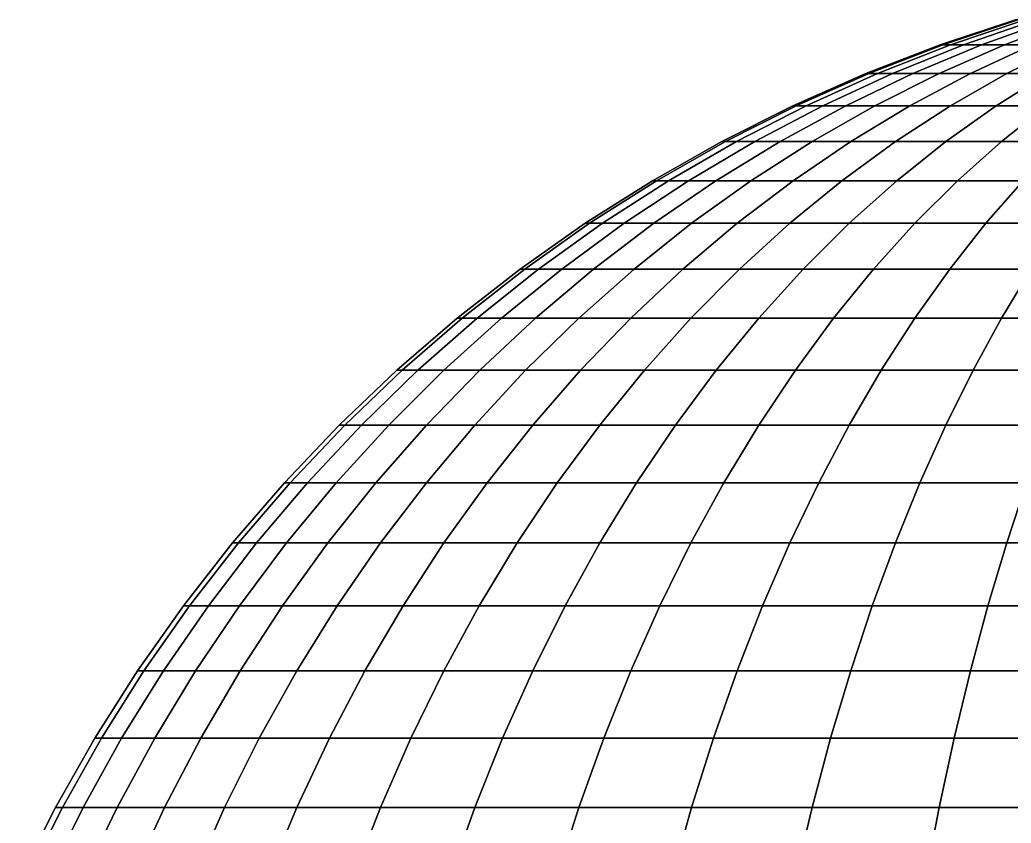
# Model space of a CAD drawing. Extents: x -610 to 610, y -610 to 610.
# Drawn here: x -551.1 to -178.6, y 281.4 to 583.4 of the extents above; entities that cross this region are included whole.
import ezdxf

# ---------------------------------------------------------------- set-up
doc = ezdxf.new("R2010")
doc.units = 0

msp = doc.modelspace()

# ---------------------------------------------------------------- linework, layer by layer
for points in [[(-205.368057, 573.965271), (-176.957535, 583.35083), (-176.105438, 583.35083, -17.344872), (-204.37915, 573.965271, -20.129589)], [(-204.37915, 573.965271, 20.129589), (-176.105438, 583.35083, 17.344872), (-176.957535, 583.35083), (-205.368057, 573.965271)], [(-204.37915, 573.965271, -20.129589), (-176.105438, 583.35083, -17.344872), (-173.557358, 583.35083, -34.522705), (-201.421967, 573.965271, -40.065319)], [(-201.421967, 573.965271, 40.065319), (-173.557358, 583.35083, 34.522705), (-176.105438, 583.35083, 17.344872), (-204.37915, 573.965271, 20.129589)], [(-201.421967, 573.965271, -40.065319), (-173.557358, 583.35083, -34.522705), (-169.337814, 583.35083, -51.368061), (-196.524979, 573.965271, -59.615196)], [(-196.524979, 573.965271, 59.615196), (-169.337814, 583.35083, 51.368061), (-173.557358, 583.35083, 34.522705), (-201.421967, 573.965271, 40.065319)], [(-196.524979, 573.965271, -59.615196), (-169.337814, 583.35083, -51.368061), (-163.487442, 583.35083, -67.718719), (-189.735352, 573.965271, -78.59095)], [(-189.735352, 573.965271, 78.59095), (-163.487442, 583.35083, 67.718719), (-169.337814, 583.35083, 51.368061), (-196.524979, 573.965271, 59.615196)], [(-189.735352, 573.965271, -78.59095), (-163.487442, 583.35083, -67.718719), (-156.062622, 583.35083, -83.417213), (-181.118454, 573.965271, -96.809837)], [(-181.118454, 573.965271, 96.809837), (-156.062622, 583.35083, 83.417213), (-163.487442, 583.35083, 67.718719), (-189.735352, 573.965271, 78.59095)], [(-181.118454, 573.965271, -96.809837), (-156.062622, 583.35083, -83.417213), (-147.134811, 583.35083, -98.31234), (-170.757294, 573.965271, -114.096382)], [(-170.757294, 573.965271, 114.096382), (-147.134811, 583.35083, 98.31234), (-156.062622, 583.35083, 83.417213), (-181.118454, 573.965271, 96.809837)], [(-233.283813, 563.19696), (-205.368057, 573.965271), (-204.37915, 573.965271, -20.129589), (-232.160507, 563.19696, -22.865812)], [(-232.160507, 563.19696, 22.865812), (-204.37915, 573.965271, 20.129589), (-205.368057, 573.965271), (-233.283813, 563.19696)], [(-232.160507, 563.19696, -22.865812), (-204.37915, 573.965271, -20.129589), (-201.421967, 573.965271, -40.065319), (-228.801331, 563.19696, -45.511417)], [(-228.801331, 563.19696, 45.511417), (-201.421967, 573.965271, 40.065319), (-204.37915, 573.965271, 20.129589), (-232.160507, 563.19696, 22.865812)], [(-228.801331, 563.19696, -45.511417), (-201.421967, 573.965271, -40.065319), (-196.524979, 573.965271, -59.615196), (-223.238693, 563.19696, -67.718719)], [(-223.238693, 563.19696, 67.718719), (-196.524979, 573.965271, 59.615196), (-201.421967, 573.965271, 40.065319), (-228.801331, 563.19696, 45.511417)], [(-223.238693, 563.19696, -67.718719), (-196.524979, 573.965271, -59.615196), (-189.735352, 573.965271, -78.59095), (-215.526138, 563.19696, -89.273857)], [(-215.526138, 563.19696, 89.273857), (-189.735352, 573.965271, 78.59095), (-196.524979, 573.965271, 59.615196), (-223.238693, 563.19696, 67.718719)], [(-215.526138, 563.19696, -89.273857), (-189.735352, 573.965271, -78.59095), (-181.118454, 573.965271, -96.809837), (-205.737976, 563.19696, -109.969231)], [(-205.737976, 563.19696, 109.969231), (-181.118454, 573.965271, 96.809837), (-189.735352, 573.965271, 78.59095), (-215.526138, 563.19696, 89.273857)], [(-205.737976, 563.19696, -109.969231), (-181.118454, 573.965271, -96.809837), (-170.757294, 573.965271, -114.096382), (-193.968414, 563.19696, -129.605545)], [(-193.968414, 563.19696, 129.605545), (-170.757294, 573.965271, 114.096382), (-181.118454, 573.965271, 96.809837), (-205.737976, 563.19696, 109.969231)], [(-193.968414, 563.19696, -129.605545), (-170.757294, 573.965271, -114.096382), (-158.751648, 573.965271, -130.284119), (-180.330841, 563.19696, -147.993698)], [(-180.330841, 563.19696, 147.993698), (-158.751648, 573.965271, 130.284119), (-170.757294, 573.965271, 114.096382), (-193.968414, 563.19696, 129.605545)], [(-180.330841, 563.19696, -147.993698), (-158.751648, 573.965271, -130.284119), (-145.217148, 573.965271, -145.217148), (-164.956573, 563.19696, -164.956573)], [(-164.956573, 563.19696, 164.956573), (-145.217148, 573.965271, 145.217148), (-158.751648, 573.965271, 130.284119), (-180.330841, 563.19696, 147.993698)], [(-260.637573, 551.071899), (-233.283813, 563.19696), (-232.160507, 563.19696, -22.865812), (-259.382538, 551.071899, -25.546951)], [(-259.382538, 551.071899, 25.546951), (-232.160507, 563.19696, 22.865812), (-233.283813, 563.19696), (-260.637573, 551.071899)], [(-259.382538, 551.071899, -25.546951), (-232.160507, 563.19696, -22.865812), (-228.801331, 563.19696, -45.511417), (-255.629517, 551.071899, -50.84787)], [(-255.629517, 551.071899, 50.84787), (-228.801331, 563.19696, 45.511417), (-232.160507, 563.19696, 22.865812), (-259.382538, 551.071899, 25.546951)], [(-255.629517, 551.071899, -50.84787), (-228.801331, 563.19696, -45.511417), (-223.238693, 563.19696, -67.718719), (-249.414612, 551.071899, -75.659096)], [(-249.414612, 551.071899, 75.659096), (-223.238693, 563.19696, 67.718719), (-228.801331, 563.19696, 45.511417), (-255.629517, 551.071899, 50.84787)], [(-249.414612, 551.071899, -75.659096), (-223.238693, 563.19696, -67.718719), (-215.526138, 563.19696, -89.273857), (-240.797729, 551.071899, -99.741684)], [(-240.797729, 551.071899, 99.741684), (-215.526138, 563.19696, 89.273857), (-223.238693, 563.19696, 67.718719), (-249.414612, 551.071899, 75.659096)], [(-240.797729, 551.071899, -99.741684), (-215.526138, 563.19696, -89.273857), (-205.737976, 563.19696, -109.969231), (-229.861816, 551.071899, -122.863701)], [(-229.861816, 551.071899, 122.863701), (-205.737976, 563.19696, 109.969231), (-215.526138, 563.19696, 89.273857), (-240.797729, 551.071899, 99.741684)], [(-229.861816, 551.071899, -122.863701), (-205.737976, 563.19696, -109.969231), (-193.968414, 563.19696, -129.605545), (-216.712219, 551.071899, -144.802475)], [(-216.712219, 551.071899, 144.802475), (-193.968414, 563.19696, 129.605545), (-205.737976, 563.19696, 109.969231), (-229.861816, 551.071899, 122.863701)], [(-216.712219, 551.071899, -144.802475), (-193.968414, 563.19696, -129.605545), (-180.330841, 563.19696, -147.993698), (-201.475586, 551.071899, -165.346741)], [(-201.475586, 551.071899, 165.346741), (-180.330841, 563.19696, 147.993698), (-193.968414, 563.19696, 129.605545), (-216.712219, 551.071899, 144.802475)], [(-201.475586, 551.071899, -165.346741), (-180.330841, 563.19696, -147.993698), (-164.956573, 563.19696, -164.956573), (-184.298599, 551.071899, -184.298599)], [(-184.298599, 551.071899, 184.298599), (-164.956573, 563.19696, 164.956573), (-180.330841, 563.19696, 147.993698), (-201.475586, 551.071899, 165.346741)], [(-184.298599, 551.071899, -184.298599), (-164.956573, 563.19696, -164.956573), (-147.993698, 563.19696, -180.330841), (-165.346741, 551.071899, -201.475586)], [(-165.346741, 551.071899, 201.475586), (-147.993698, 563.19696, 180.330841), (-164.956573, 563.19696, 164.956573), (-184.298599, 551.071899, 184.298599)], [(-287.363464, 537.619202), (-260.637573, 551.071899), (-259.382538, 551.071899, -25.546951), (-285.979706, 537.619202, -28.166542)], [(-285.979706, 537.619202, 28.166542), (-259.382538, 551.071899, 25.546951), (-260.637573, 551.071899), (-287.363464, 537.619202)], [(-285.979706, 537.619202, -28.166542), (-259.382538, 551.071899, -25.546951), (-255.629517, 551.071899, -50.84787), (-281.841858, 537.619202, -56.061825)], [(-281.841858, 537.619202, 56.061825), (-255.629517, 551.071899, 50.84787), (-259.382538, 551.071899, 25.546951), (-285.979706, 537.619202, 28.166542)], [(-281.841858, 537.619202, -56.061825), (-255.629517, 551.071899, -50.84787), (-249.414612, 551.071899, -75.659096), (-274.989685, 537.619202, -83.417213)], [(-274.989685, 537.619202, 83.417213), (-249.414612, 551.071899, 75.659096), (-255.629517, 551.071899, 50.84787), (-281.841858, 537.619202, 56.061825)], [(-274.989685, 537.619202, -83.417213), (-249.414612, 551.071899, -75.659096), (-240.797729, 551.071899, -99.741684), (-265.489197, 537.619202, -109.969231)], [(-265.489197, 537.619202, 109.969231), (-240.797729, 551.071899, 99.741684), (-249.414612, 551.071899, 75.659096), (-274.989685, 537.619202, 83.417213)], [(-265.489197, 537.619202, -109.969231), (-240.797729, 551.071899, -99.741684), (-229.861816, 551.071899, -122.863701), (-253.431931, 537.619202, -135.462189)], [(-253.431931, 537.619202, 135.462189), (-229.861816, 551.071899, 122.863701), (-240.797729, 551.071899, 99.741684), (-265.489197, 537.619202, 109.969231)], [(-253.431931, 537.619202, -135.462189), (-229.861816, 551.071899, -122.863701), (-216.712219, 551.071899, -144.802475), (-238.933975, 537.619202, -159.650574)], [(-238.933975, 537.619202, 159.650574), (-216.712219, 551.071899, 144.802475), (-229.861816, 551.071899, 122.863701), (-253.431931, 537.619202, 135.462189)], [(-238.933975, 537.619202, -159.650574), (-216.712219, 551.071899, -144.802475), (-201.475586, 551.071899, -165.346741), (-222.134949, 537.619202, -182.301453)], [(-222.134949, 537.619202, 182.301453), (-201.475586, 551.071899, 165.346741), (-216.712219, 551.071899, 144.802475), (-238.933975, 537.619202, 159.650574)], [(-222.134949, 537.619202, -182.301453), (-201.475586, 551.071899, -165.346741), (-184.298599, 551.071899, -184.298599), (-203.19664, 537.619202, -203.19664)], [(-203.19664, 537.619202, 203.19664), (-184.298599, 551.071899, 184.298599), (-201.475586, 551.071899, 165.346741), (-222.134949, 537.619202, 182.301453)], [(-203.19664, 537.619202, -203.19664), (-184.298599, 551.071899, -184.298599), (-165.346741, 551.071899, -201.475586), (-182.301453, 537.619202, -222.134949)], [(-182.301453, 537.619202, 222.134949), (-165.346741, 551.071899, 201.475586), (-184.298599, 551.071899, 184.298599), (-203.19664, 537.619202, 203.19664)], [(-182.301453, 537.619202, -222.134949), (-165.346741, 551.071899, -201.475586), (-144.802475, 551.071899, -216.712219), (-159.650574, 537.619202, -238.933975)], [(-159.650574, 537.619202, 238.933975), (-144.802475, 551.071899, 216.712219), (-165.346741, 551.071899, 201.475586), (-182.301453, 537.619202, 222.134949)], [(-313.397034, 522.871338), (-287.363464, 537.619202), (-285.979706, 537.619202, -28.166542), (-311.887939, 522.871338, -30.718281)], [(-311.887939, 522.871338, 30.718281), (-285.979706, 537.619202, 28.166542), (-287.363464, 537.619202), (-313.397034, 522.871338)], [(-311.887939, 522.871338, -30.718281), (-285.979706, 537.619202, -28.166542), (-281.841858, 537.619202, -56.061825), (-307.375214, 522.871338, -61.140728)], [(-307.375214, 522.871338, 61.140728), (-281.841858, 537.619202, 56.061825), (-285.979706, 537.619202, 28.166542), (-311.887939, 522.871338, 30.718281)], [(-307.375214, 522.871338, -61.140728), (-281.841858, 537.619202, -56.061825), (-274.989685, 537.619202, -83.417213), (-299.902252, 522.871338, -90.97435)], [(-299.902252, 522.871338, 90.97435), (-274.989685, 537.619202, 83.417213), (-281.841858, 537.619202, 56.061825), (-307.375214, 522.871338, 61.140728)], [(-299.902252, 522.871338, -90.97435), (-274.989685, 537.619202, -83.417213), (-265.489197, 537.619202, -109.969231), (-289.541107, 522.871338, -119.931854)], [(-289.541107, 522.871338, 119.931854), (-265.489197, 537.619202, 109.969231), (-274.989685, 537.619202, 83.417213), (-299.902252, 522.871338, 90.97435)], [(-289.541107, 522.871338, -119.931854), (-265.489197, 537.619202, -109.969231), (-253.431931, 537.619202, -135.462189), (-276.39151, 522.871338, -147.734344)], [(-276.39151, 522.871338, 147.734344), (-253.431931, 537.619202, 135.462189), (-265.489197, 537.619202, 109.969231), (-289.541107, 522.871338, 119.931854)], [(-276.39151, 522.871338, -147.734344), (-253.431931, 537.619202, -135.462189), (-238.933975, 537.619202, -159.650574), (-260.580109, 522.871338, -174.114059)], [(-260.580109, 522.871338, 174.114059), (-238.933975, 537.619202, 159.650574), (-253.431931, 537.619202, 135.462189), (-276.39151, 522.871338, 147.734344)], [(-260.580109, 522.871338, -174.114059), (-238.933975, 537.619202, -159.650574), (-222.134949, 537.619202, -182.301453), (-242.259171, 522.871338, -198.816971)], [(-242.259171, 522.871338, 198.816971), (-222.134949, 537.619202, 182.301453), (-238.933975, 537.619202, 159.650574), (-260.580109, 522.871338, 174.114059)], [(-242.259171, 522.871338, -198.816971), (-222.134949, 537.619202, -182.301453), (-203.19664, 537.619202, -203.19664), (-221.605164, 522.871338, -221.605164)], [(-221.605164, 522.871338, 221.605164), (-203.19664, 537.619202, 203.19664), (-222.134949, 537.619202, 182.301453), (-242.259171, 522.871338, 198.816971)], [(-221.605164, 522.871338, -221.605164), (-203.19664, 537.619202, -203.19664), (-182.301453, 537.619202, -222.134949), (-198.816971, 522.871338, -242.259171)], [(-198.816971, 522.871338, 242.259171), (-182.301453, 537.619202, 222.134949), (-203.19664, 537.619202, 203.19664), (-221.605164, 522.871338, 221.605164)], [(-198.816971, 522.871338, -242.259171), (-182.301453, 537.619202, -222.134949), (-159.650574, 537.619202, -238.933975), (-174.114059, 522.871338, -260.580109)], [(-174.114059, 522.871338, 260.580109), (-159.650574, 537.619202, 238.933975), (-182.301453, 537.619202, 222.134949), (-198.816971, 522.871338, 242.259171)], [(-338.675629, 506.863861), (-313.397034, 522.871338), (-311.887939, 522.871338, -30.718281), (-337.0448, 506.863861, -33.196014)], [(-337.0448, 506.863861, 33.196014), (-311.887939, 522.871338, 30.718281), (-313.397034, 522.871338), (-338.675629, 506.863861)], [(-337.0448, 506.863861, -33.196014), (-311.887939, 522.871338, -30.718281), (-307.375214, 522.871338, -61.140728), (-332.16806, 506.863861, -66.072334)], [(-332.16806, 506.863861, 66.072334), (-307.375214, 522.871338, 61.140728), (-311.887939, 522.871338, 30.718281), (-337.0448, 506.863861, 33.196014)], [(-332.16806, 506.863861, -66.072334), (-307.375214, 522.871338, -61.140728), (-299.902252, 522.871338, -90.97435), (-324.092346, 506.863861, -98.31234)], [(-324.092346, 506.863861, 98.31234), (-299.902252, 522.871338, 90.97435), (-307.375214, 522.871338, 61.140728), (-332.16806, 506.863861, 66.072334)], [(-324.092346, 506.863861, -98.31234), (-299.902252, 522.871338, -90.97435), (-289.541107, 522.871338, -119.931854), (-312.895477, 506.863861, -129.605545)], [(-312.895477, 506.863861, 129.605545), (-289.541107, 522.871338, 119.931854), (-299.902252, 522.871338, 90.97435), (-324.092346, 506.863861, 98.31234)], [(-312.895477, 506.863861, -129.605545), (-289.541107, 522.871338, -119.931854), (-276.39151, 522.871338, -147.734344), (-298.685211, 506.863861, -159.650574)], [(-298.685211, 506.863861, 159.650574), (-276.39151, 522.871338, 147.734344), (-289.541107, 522.871338, 119.931854), (-312.895477, 506.863861, 129.605545)], [(-298.685211, 506.863861, -159.650574), (-276.39151, 522.871338, -147.734344), (-260.580109, 522.871338, -174.114059), (-281.59848, 506.863861, -188.158081)], [(-281.59848, 506.863861, 188.158081), (-260.580109, 522.871338, 174.114059), (-276.39151, 522.871338, 147.734344), (-298.685211, 506.863861, 159.650574)], [(-281.59848, 506.863861, -188.158081), (-260.580109, 522.871338, -174.114059), (-242.259171, 522.871338, -198.816971), (-261.799805, 506.863861, -214.853531)], [(-261.799805, 506.863861, 214.853531), (-242.259171, 522.871338, 198.816971), (-260.580109, 522.871338, 174.114059), (-281.59848, 506.863861, 188.158081)], [(-261.799805, 506.863861, -214.853531), (-242.259171, 522.871338, -198.816971), (-221.605164, 522.871338, -221.605164), (-239.479828, 506.863861, -239.479828)], [(-239.479828, 506.863861, 239.479828), (-221.605164, 522.871338, 221.605164), (-242.259171, 522.871338, 198.816971), (-261.799805, 506.863861, 214.853531)], [(-239.479828, 506.863861, -239.479828), (-221.605164, 522.871338, -221.605164), (-198.816971, 522.871338, -242.259171), (-214.853531, 506.863861, -261.799805)], [(-214.853531, 506.863861, 261.799805), (-198.816971, 522.871338, 242.259171), (-221.605164, 522.871338, 221.605164), (-239.479828, 506.863861, 239.479828)], [(-214.853531, 506.863861, -261.799805), (-198.816971, 522.871338, -242.259171), (-174.114059, 522.871338, -260.580109), (-188.158081, 506.863861, -281.59848)], [(-188.158081, 506.863861, 281.59848), (-174.114059, 522.871338, 260.580109), (-198.816971, 522.871338, 242.259171), (-214.853531, 506.863861, 261.799805)], [(-188.158081, 506.863861, -281.59848), (-174.114059, 522.871338, -260.580109), (-147.734344, 522.871338, -276.39151), (-159.650574, 506.863861, -298.685211)], [(-159.650574, 506.863861, 298.685211), (-147.734344, 522.871338, 276.39151), (-174.114059, 522.871338, 260.580109), (-188.158081, 506.863861, 281.59848)], [(-363.138306, 489.635315), (-338.675629, 506.863861), (-337.0448, 506.863861, -33.196014), (-361.389679, 489.635315, -35.593777)], [(-361.389679, 489.635315, 35.593777), (-337.0448, 506.863861, 33.196014), (-338.675629, 506.863861), (-363.138306, 489.635315)], [(-361.389679, 489.635315, -35.593777), (-337.0448, 506.863861, -33.196014), (-332.16806, 506.863861, -66.072334), (-356.160706, 489.635315, -70.844765)], [(-356.160706, 489.635315, 70.844765), (-332.16806, 506.863861, 66.072334), (-337.0448, 506.863861, 33.196014), (-361.389679, 489.635315, 35.593777)], [(-356.160706, 489.635315, -70.844765), (-332.16806, 506.863861, -66.072334), (-324.092346, 506.863861, -98.31234), (-347.501678, 489.635315, -105.413475)], [(-347.501678, 489.635315, 105.413475), (-324.092346, 506.863861, 98.31234), (-332.16806, 506.863861, 66.072334), (-356.160706, 489.635315, 70.844765)], [(-347.501678, 489.635315, -105.413475), (-324.092346, 506.863861, -98.31234), (-312.895477, 506.863861, -129.605545), (-335.496063, 489.635315, -138.96701)], [(-335.496063, 489.635315, 138.96701), (-312.895477, 506.863861, 129.605545), (-324.092346, 506.863861, 98.31234), (-347.501678, 489.635315, 105.413475)], [(-335.496063, 489.635315, -138.96701), (-312.895477, 506.863861, -129.605545), (-298.685211, 506.863861, -159.650574), (-320.259369, 489.635315, -171.182205)], [(-320.259369, 489.635315, 171.182205), (-298.685211, 506.863861, 159.650574), (-312.895477, 506.863861, 129.605545), (-335.496063, 489.635315, 138.96701)], [(-320.259369, 489.635315, -171.182205), (-298.685211, 506.863861, -159.650574), (-281.59848, 506.863861, -188.158081), (-301.938446, 489.635315, -201.748825)], [(-301.938446, 489.635315, 201.748825), (-281.59848, 506.863861, 188.158081), (-298.685211, 506.863861, 159.650574), (-320.259369, 489.635315, 171.182205)], [(-301.938446, 489.635315, -201.748825), (-281.59848, 506.863861, -188.158081), (-261.799805, 506.863861, -214.853531), (-280.709686, 489.635315, -230.372498)], [(-280.709686, 489.635315, 230.372498), (-261.799805, 506.863861, 214.853531), (-281.59848, 506.863861, 188.158081), (-301.938446, 489.635315, 201.748825)], [(-280.709686, 489.635315, -230.372498), (-261.799805, 506.863861, -214.853531), (-239.479828, 506.863861, -239.479828), (-256.777557, 489.635315, -256.777557)], [(-256.777557, 489.635315, 256.777557), (-239.479828, 506.863861, 239.479828), (-261.799805, 506.863861, 214.853531), (-280.709686, 489.635315, 230.372498)], [(-256.777557, 489.635315, -256.777557), (-239.479828, 506.863861, -239.479828), (-214.853531, 506.863861, -261.799805), (-230.372498, 489.635315, -280.709686)], [(-230.372498, 489.635315, 280.709686), (-214.853531, 506.863861, 261.799805), (-239.479828, 506.863861, 239.479828), (-256.777557, 489.635315, 256.777557)], [(-230.372498, 489.635315, -280.709686), (-214.853531, 506.863861, -261.799805), (-188.158081, 506.863861, -281.59848), (-201.748825, 489.635315, -301.938446)], [(-201.748825, 489.635315, 301.938446), (-188.158081, 506.863861, 281.59848), (-214.853531, 506.863861, 261.799805), (-230.372498, 489.635315, 280.709686)], [(-201.748825, 489.635315, -301.938446), (-188.158081, 506.863861, -281.59848), (-159.650574, 506.863861, -298.685211), (-171.182205, 489.635315, -320.259369)], [(-171.182205, 489.635315, 320.259369), (-159.650574, 506.863861, 298.685211), (-188.158081, 506.863861, 281.59848), (-201.748825, 489.635315, 301.938446)], [(-386.726135, 471.227173), (-363.138306, 489.635315), (-361.389679, 489.635315, -35.593777), (-384.863922, 471.227173, -37.905792)], [(-384.863922, 471.227173, 37.905792), (-361.389679, 489.635315, 35.593777), (-363.138306, 489.635315), (-386.726135, 471.227173)], [(-384.863922, 471.227173, -37.905792), (-361.389679, 489.635315, -35.593777), (-356.160706, 489.635315, -70.844765), (-379.295319, 471.227173, -75.446533)], [(-379.295319, 471.227173, 75.446533), (-356.160706, 489.635315, 70.844765), (-361.389679, 489.635315, 35.593777), (-384.863922, 471.227173, 37.905792)], [(-379.295319, 471.227173, -75.446533), (-356.160706, 489.635315, -70.844765), (-347.501678, 489.635315, -105.413475), (-370.073853, 471.227173, -112.260674)], [(-370.073853, 471.227173, 112.260674), (-347.501678, 489.635315, 105.413475), (-356.160706, 489.635315, 70.844765), (-379.295319, 471.227173, 75.446533)], [(-370.073853, 471.227173, -112.260674), (-347.501678, 489.635315, -105.413475), (-335.496063, 489.635315, -138.96701), (-357.288361, 471.227173, -147.993698)], [(-357.288361, 471.227173, 147.993698), (-335.496063, 489.635315, 138.96701), (-347.501678, 489.635315, 105.413475), (-370.073853, 471.227173, 112.260674)], [(-357.288361, 471.227173, -147.993698), (-335.496063, 489.635315, -138.96701), (-320.259369, 489.635315, -171.182205), (-341.061981, 471.227173, -182.301453)], [(-341.061981, 471.227173, 182.301453), (-320.259369, 489.635315, 171.182205), (-335.496063, 489.635315, 138.96701), (-357.288361, 471.227173, 147.993698)], [(-341.061981, 471.227173, -182.301453), (-320.259369, 489.635315, -171.182205), (-301.938446, 489.635315, -201.748825), (-321.551056, 471.227173, -214.853531)], [(-321.551056, 471.227173, 214.853531), (-301.938446, 489.635315, 201.748825), (-320.259369, 489.635315, 171.182205), (-341.061981, 471.227173, 182.301453)], [(-321.551056, 471.227173, -214.853531), (-301.938446, 489.635315, -201.748825), (-280.709686, 489.635315, -230.372498), (-298.943359, 471.227173, -245.336472)], [(-298.943359, 471.227173, 245.336472), (-280.709686, 489.635315, 230.372498), (-301.938446, 489.635315, 201.748825), (-321.551056, 471.227173, 214.853531)], [(-298.943359, 471.227173, -245.336472), (-280.709686, 489.635315, -230.372498), (-256.777557, 489.635315, -256.777557), (-273.456665, 471.227173, -273.456665)], [(-273.456665, 471.227173, 273.456665), (-256.777557, 489.635315, 256.777557), (-280.709686, 489.635315, 230.372498), (-298.943359, 471.227173, 245.336472)], [(-273.456665, 471.227173, -273.456665), (-256.777557, 489.635315, -256.777557), (-230.372498, 489.635315, -280.709686), (-245.336472, 471.227173, -298.943359)], [(-245.336472, 471.227173, 298.943359), (-230.372498, 489.635315, 280.709686), (-256.777557, 489.635315, 256.777557), (-273.456665, 471.227173, 273.456665)], [(-245.336472, 471.227173, -298.943359), (-230.372498, 489.635315, -280.709686), (-201.748825, 489.635315, -301.938446), (-214.853531, 471.227173, -321.551056)], [(-214.853531, 471.227173, 321.551056), (-201.748825, 489.635315, 301.938446), (-230.372498, 489.635315, 280.709686), (-245.336472, 471.227173, 298.943359)], [(-214.853531, 471.227173, -321.551056), (-201.748825, 489.635315, -301.938446), (-171.182205, 489.635315, -320.259369), (-182.301453, 471.227173, -341.061981)], [(-182.301453, 471.227173, 341.061981), (-171.182205, 489.635315, 320.259369), (-201.748825, 489.635315, 301.938446), (-214.853531, 471.227173, 321.551056)], [(-182.301453, 471.227173, -341.061981), (-171.182205, 489.635315, -320.259369), (-138.96701, 489.635315, -335.496063), (-147.993698, 471.227173, -357.288361)], [(-147.993698, 471.227173, 357.288361), (-138.96701, 489.635315, 335.496063), (-171.182205, 489.635315, 320.259369), (-182.301453, 471.227173, 341.061981)], [(-409.382355, 451.683807), (-386.726135, 471.227173), (-384.863922, 471.227173, -37.905792), (-407.411041, 451.683807, -40.126484)], [(-407.411041, 451.683807, 40.126484), (-384.863922, 471.227173, 37.905792), (-386.726135, 471.227173), (-409.382355, 451.683807)], [(-407.411041, 451.683807, -40.126484), (-384.863922, 471.227173, -37.905792), (-379.295319, 471.227173, -75.446533), (-401.516174, 451.683807, -79.866539)], [(-401.516174, 451.683807, 79.866539), (-379.295319, 471.227173, 75.446533), (-384.863922, 471.227173, 37.905792), (-407.411041, 451.683807, 40.126484)], [(-401.516174, 451.683807, -79.866539), (-379.295319, 471.227173, -75.446533), (-370.073853, 471.227173, -112.260674), (-391.754456, 451.683807, -118.837425)], [(-391.754456, 451.683807, 118.837425), (-370.073853, 471.227173, 112.260674), (-379.295319, 471.227173, 75.446533), (-401.516174, 451.683807, 79.866539)], [(-391.754456, 451.683807, -118.837425), (-370.073853, 471.227173, -112.260674), (-357.288361, 471.227173, -147.993698), (-378.219971, 451.683807, -156.663834)], [(-378.219971, 451.683807, 156.663834), (-357.288361, 471.227173, 147.993698), (-370.073853, 471.227173, 112.260674), (-391.754456, 451.683807, 118.837425)], [(-378.219971, 451.683807, -156.663834), (-357.288361, 471.227173, -147.993698), (-341.061981, 471.227173, -182.301453), (-361.042999, 451.683807, -192.981491)], [(-361.042999, 451.683807, 192.981491), (-341.061981, 471.227173, 182.301453), (-357.288361, 471.227173, 147.993698), (-378.219971, 451.683807, 156.663834)], [(-361.042999, 451.683807, -192.981491), (-341.061981, 471.227173, -182.301453), (-321.551056, 471.227173, -214.853531), (-340.388947, 451.683807, -227.440643)], [(-340.388947, 451.683807, 227.440643), (-321.551056, 471.227173, 214.853531), (-341.061981, 471.227173, 182.301453), (-361.042999, 451.683807, 192.981491)], [(-340.388947, 451.683807, -227.440643), (-321.551056, 471.227173, -214.853531), (-298.943359, 471.227173, -245.336472), (-316.456818, 451.683807, -259.709412)], [(-316.456818, 451.683807, 259.709412), (-298.943359, 471.227173, 245.336472), (-321.551056, 471.227173, 214.853531), (-340.388947, 451.683807, 227.440643)], [(-316.456818, 451.683807, -259.709412), (-298.943359, 471.227173, -245.336472), (-273.456665, 471.227173, -273.456665), (-289.47702, 451.683807, -289.47702)], [(-289.47702, 451.683807, 289.47702), (-273.456665, 471.227173, 273.456665), (-298.943359, 471.227173, 245.336472), (-316.456818, 451.683807, 259.709412)], [(-289.47702, 451.683807, -289.47702), (-273.456665, 471.227173, -273.456665), (-245.336472, 471.227173, -298.943359), (-259.709412, 451.683807, -316.456818)], [(-259.709412, 451.683807, 316.456818), (-245.336472, 471.227173, 298.943359), (-273.456665, 471.227173, 273.456665), (-289.47702, 451.683807, 289.47702)], [(-259.709412, 451.683807, -316.456818), (-245.336472, 471.227173, -298.943359), (-214.853531, 471.227173, -321.551056), (-227.440643, 451.683807, -340.388947)], [(-227.440643, 451.683807, 340.388947), (-214.853531, 471.227173, 321.551056), (-245.336472, 471.227173, 298.943359), (-259.709412, 451.683807, 316.456818)], [(-227.440643, 451.683807, -340.388947), (-214.853531, 471.227173, -321.551056), (-182.301453, 471.227173, -341.061981), (-192.981491, 451.683807, -361.042999)], [(-192.981491, 451.683807, 361.042999), (-182.301453, 471.227173, 341.061981), (-214.853531, 471.227173, 321.551056), (-227.440643, 451.683807, 340.388947)], [(-192.981491, 451.683807, -361.042999), (-182.301453, 471.227173, -341.061981), (-147.993698, 471.227173, -357.288361), (-156.663834, 451.683807, -378.219971)], [(-156.663834, 451.683807, 378.219971), (-147.993698, 471.227173, 357.288361), (-182.301453, 471.227173, 341.061981), (-192.981491, 451.683807, 361.042999)], [(-431.052277, 431.052277), (-409.382355, 451.683807), (-407.411041, 451.683807, -40.126484), (-428.976654, 431.052277, -42.250515)], [(-428.976654, 431.052277, 42.250515), (-407.411041, 451.683807, 40.126484), (-409.382355, 451.683807), (-431.052277, 431.052277)], [(-428.976654, 431.052277, -42.250515), (-407.411041, 451.683807, -40.126484), (-401.516174, 451.683807, -79.866539), (-422.769775, 431.052277, -84.094131)], [(-422.769775, 431.052277, 84.094131), (-401.516174, 451.683807, 79.866539), (-407.411041, 451.683807, 40.126484), (-428.976654, 431.052277, 42.250515)], [(-422.769775, 431.052277, -84.094131), (-401.516174, 451.683807, -79.866539), (-391.754456, 451.683807, -118.837425), (-412.491333, 431.052277, -125.127876)], [(-412.491333, 431.052277, 125.127876), (-391.754456, 451.683807, 118.837425), (-401.516174, 451.683807, 79.866539), (-422.769775, 431.052277, 84.094131)], [(-412.491333, 431.052277, -125.127876), (-391.754456, 451.683807, -118.837425), (-378.219971, 451.683807, -156.663834), (-398.240417, 431.052277, -164.956573)], [(-398.240417, 431.052277, 164.956573), (-378.219971, 451.683807, 156.663834), (-391.754456, 451.683807, 118.837425), (-412.491333, 431.052277, 125.127876)], [(-398.240417, 431.052277, -164.956573), (-378.219971, 451.683807, -156.663834), (-361.042999, 451.683807, -192.981491), (-380.154205, 431.052277, -203.19664)], [(-380.154205, 431.052277, 203.19664), (-361.042999, 451.683807, 192.981491), (-378.219971, 451.683807, 156.663834), (-398.240417, 431.052277, 164.956573)], [(-380.154205, 431.052277, -203.19664), (-361.042999, 451.683807, -192.981491), (-340.388947, 451.683807, -227.440643), (-358.40686, 431.052277, -239.479828)], [(-358.40686, 431.052277, 239.479828), (-340.388947, 451.683807, 227.440643), (-361.042999, 451.683807, 192.981491), (-380.154205, 431.052277, 203.19664)], [(-358.40686, 431.052277, -239.479828), (-340.388947, 451.683807, -227.440643), (-316.456818, 451.683807, -259.709412), (-333.207947, 431.052277, -273.456665)], [(-333.207947, 431.052277, 273.456665), (-316.456818, 451.683807, 259.709412), (-340.388947, 451.683807, 227.440643), (-358.40686, 431.052277, 239.479828)], [(-333.207947, 431.052277, -273.456665), (-316.456818, 451.683807, -259.709412), (-289.47702, 451.683807, -289.47702), (-304.799988, 431.052277, -304.799988)], [(-304.799988, 431.052277, 304.799988), (-289.47702, 451.683807, 289.47702), (-316.456818, 451.683807, 259.709412), (-333.207947, 431.052277, 273.456665)], [(-304.799988, 431.052277, -304.799988), (-289.47702, 451.683807, -289.47702), (-259.709412, 451.683807, -316.456818), (-273.456665, 431.052277, -333.207947)], [(-273.456665, 431.052277, 333.207947), (-259.709412, 451.683807, 316.456818), (-289.47702, 451.683807, 289.47702), (-304.799988, 431.052277, 304.799988)], [(-273.456665, 431.052277, -333.207947), (-259.709412, 451.683807, -316.456818), (-227.440643, 451.683807, -340.388947), (-239.479828, 431.052277, -358.40686)], [(-239.479828, 431.052277, 358.40686), (-227.440643, 451.683807, 340.388947), (-259.709412, 451.683807, 316.456818), (-273.456665, 431.052277, 333.207947)], [(-239.479828, 431.052277, -358.40686), (-227.440643, 451.683807, -340.388947), (-192.981491, 451.683807, -361.042999), (-203.19664, 431.052277, -380.154205)], [(-203.19664, 431.052277, 380.154205), (-192.981491, 451.683807, 361.042999), (-227.440643, 451.683807, 340.388947), (-239.479828, 431.052277, 358.40686)], [(-203.19664, 431.052277, -380.154205), (-192.981491, 451.683807, -361.042999), (-156.663834, 451.683807, -378.219971), (-164.956573, 431.052277, -398.240417)], [(-164.956573, 431.052277, 398.240417), (-156.663834, 451.683807, 378.219971), (-192.981491, 451.683807, 361.042999), (-203.19664, 431.052277, 380.154205)], [(-451.683807, 409.382355), (-431.052277, 431.052277), (-428.976654, 431.052277, -42.250515), (-449.50882, 409.382355, -44.272755)], [(-449.50882, 409.382355, 44.272755), (-428.976654, 431.052277, 42.250515), (-431.052277, 431.052277), (-451.683807, 409.382355)], [(-449.50882, 409.382355, -44.272755), (-428.976654, 431.052277, -42.250515), (-422.769775, 431.052277, -84.094131), (-443.004822, 409.382355, -88.119141)], [(-443.004822, 409.382355, 88.119141), (-422.769775, 431.052277, 84.094131), (-428.976654, 431.052277, 42.250515), (-449.50882, 409.382355, 44.272755)], [(-443.004822, 409.382355, -88.119141), (-422.769775, 431.052277, -84.094131), (-412.491333, 431.052277, -125.127876), (-432.234436, 409.382355, -131.116882)], [(-432.234436, 409.382355, 131.116882), (-412.491333, 431.052277, 125.127876), (-422.769775, 431.052277, 84.094131), (-443.004822, 409.382355, 88.119141)], [(-432.234436, 409.382355, -131.116882), (-412.491333, 431.052277, -125.127876), (-398.240417, 431.052277, -164.956573), (-417.301422, 409.382355, -172.851913)], [(-417.301422, 409.382355, 172.851913), (-398.240417, 431.052277, 164.956573), (-412.491333, 431.052277, 125.127876), (-432.234436, 409.382355, 131.116882)], [(-417.301422, 409.382355, -172.851913), (-398.240417, 431.052277, -164.956573), (-380.154205, 431.052277, -203.19664), (-398.349548, 409.382355, -212.922272)], [(-398.349548, 409.382355, 212.922272), (-380.154205, 431.052277, 203.19664), (-398.240417, 431.052277, 164.956573), (-417.301422, 409.382355, 172.851913)], [(-398.349548, 409.382355, -212.922272), (-380.154205, 431.052277, -203.19664), (-358.40686, 431.052277, -239.479828), (-375.56134, 409.382355, -250.942078)], [(-375.56134, 409.382355, 250.942078), (-358.40686, 431.052277, 239.479828), (-380.154205, 431.052277, 203.19664), (-398.349548, 409.382355, 212.922272)], [(-375.56134, 409.382355, -250.942078), (-358.40686, 431.052277, -239.479828), (-333.207947, 431.052277, -273.456665), (-349.156311, 409.382355, -286.545166)], [(-349.156311, 409.382355, 286.545166), (-333.207947, 431.052277, 273.456665), (-358.40686, 431.052277, 239.479828), (-375.56134, 409.382355, 250.942078)], [(-349.156311, 409.382355, -286.545166), (-333.207947, 431.052277, -273.456665), (-304.799988, 431.052277, -304.799988), (-319.388672, 409.382355, -319.388672)], [(-319.388672, 409.382355, 319.388672), (-304.799988, 431.052277, 304.799988), (-333.207947, 431.052277, 273.456665), (-349.156311, 409.382355, 286.545166)], [(-319.388672, 409.382355, -319.388672), (-304.799988, 431.052277, -304.799988), (-273.456665, 431.052277, -333.207947), (-286.545166, 409.382355, -349.156311)], [(-286.545166, 409.382355, 349.156311), (-273.456665, 431.052277, 333.207947), (-304.799988, 431.052277, 304.799988), (-319.388672, 409.382355, 319.388672)], [(-286.545166, 409.382355, -349.156311), (-273.456665, 431.052277, -333.207947), (-239.479828, 431.052277, -358.40686), (-250.942078, 409.382355, -375.56134)], [(-250.942078, 409.382355, 375.56134), (-239.479828, 431.052277, 358.40686), (-273.456665, 431.052277, 333.207947), (-286.545166, 409.382355, 349.156311)], [(-250.942078, 409.382355, -375.56134), (-239.479828, 431.052277, -358.40686), (-203.19664, 431.052277, -380.154205), (-212.922272, 409.382355, -398.349548)], [(-212.922272, 409.382355, 398.349548), (-203.19664, 431.052277, 380.154205), (-239.479828, 431.052277, 358.40686), (-250.942078, 409.382355, 375.56134)], [(-212.922272, 409.382355, -398.349548), (-203.19664, 431.052277, -380.154205), (-164.956573, 431.052277, -398.240417), (-172.851913, 409.382355, -417.301422)], [(-172.851913, 409.382355, 417.301422), (-164.956573, 431.052277, 398.240417), (-203.19664, 431.052277, 380.154205), (-212.922272, 409.382355, 398.349548)], [(-471.227173, 386.726135), (-451.683807, 409.382355), (-449.50882, 409.382355, -44.272755), (-468.958069, 386.726135, -46.188343)], [(-468.958069, 386.726135, 46.188343), (-449.50882, 409.382355, 44.272755), (-451.683807, 409.382355), (-471.227173, 386.726135)], [(-468.958069, 386.726135, -46.188343), (-449.50882, 409.382355, -44.272755), (-443.004822, 409.382355, -88.119141), (-462.172668, 386.726135, -91.931862)], [(-462.172668, 386.726135, 91.931862), (-443.004822, 409.382355, 88.119141), (-449.50882, 409.382355, 44.272755), (-468.958069, 386.726135, 46.188343)], [(-462.172668, 386.726135, -91.931862), (-443.004822, 409.382355, -88.119141), (-432.234436, 409.382355, -131.116882), (-450.936279, 386.726135, -136.790024)], [(-450.936279, 386.726135, 136.790024), (-432.234436, 409.382355, 131.116882), (-443.004822, 409.382355, 88.119141), (-462.172668, 386.726135, 91.931862)], [(-450.936279, 386.726135, -136.790024), (-432.234436, 409.382355, -131.116882), (-417.301422, 409.382355, -172.851913), (-435.357147, 386.726135, -180.330841)], [(-435.357147, 386.726135, 180.330841), (-417.301422, 409.382355, 172.851913), (-432.234436, 409.382355, 131.116882), (-450.936279, 386.726135, 136.790024)], [(-435.357147, 386.726135, -180.330841), (-417.301422, 409.382355, -172.851913), (-398.349548, 409.382355, -212.922272), (-415.585266, 386.726135, -222.134949)], [(-415.585266, 386.726135, 222.134949), (-398.349548, 409.382355, 212.922272), (-417.301422, 409.382355, 172.851913), (-435.357147, 386.726135, 180.330841)], [(-415.585266, 386.726135, -222.134949), (-398.349548, 409.382355, -212.922272), (-375.56134, 409.382355, -250.942078), (-391.811066, 386.726135, -261.799805)], [(-391.811066, 386.726135, 261.799805), (-375.56134, 409.382355, 250.942078), (-398.349548, 409.382355, 212.922272), (-415.585266, 386.726135, 222.134949)], [(-391.811066, 386.726135, -261.799805), (-375.56134, 409.382355, -250.942078), (-349.156311, 409.382355, -286.545166), (-364.263519, 386.726135, -298.943359)], [(-364.263519, 386.726135, 298.943359), (-349.156311, 409.382355, 286.545166), (-375.56134, 409.382355, 250.942078), (-391.811066, 386.726135, 261.799805)], [(-364.263519, 386.726135, -298.943359), (-349.156311, 409.382355, -286.545166), (-319.388672, 409.382355, -319.388672), (-333.207947, 386.726135, -333.207947)], [(-333.207947, 386.726135, 333.207947), (-319.388672, 409.382355, 319.388672), (-349.156311, 409.382355, 286.545166), (-364.263519, 386.726135, 298.943359)], [(-333.207947, 386.726135, -333.207947), (-319.388672, 409.382355, -319.388672), (-286.545166, 409.382355, -349.156311), (-298.943359, 386.726135, -364.263519)], [(-298.943359, 386.726135, 364.263519), (-286.545166, 409.382355, 349.156311), (-319.388672, 409.382355, 319.388672), (-333.207947, 386.726135, 333.207947)], [(-298.943359, 386.726135, -364.263519), (-286.545166, 409.382355, -349.156311), (-250.942078, 409.382355, -375.56134), (-261.799805, 386.726135, -391.811066)], [(-261.799805, 386.726135, 391.811066), (-250.942078, 409.382355, 375.56134), (-286.545166, 409.382355, 349.156311), (-298.943359, 386.726135, 364.263519)], [(-261.799805, 386.726135, -391.811066), (-250.942078, 409.382355, -375.56134), (-212.922272, 409.382355, -398.349548), (-222.134949, 386.726135, -415.585266)], [(-222.134949, 386.726135, 415.585266), (-212.922272, 409.382355, 398.349548), (-250.942078, 409.382355, 375.56134), (-261.799805, 386.726135, 391.811066)], [(-222.134949, 386.726135, -415.585266), (-212.922272, 409.382355, -398.349548), (-172.851913, 409.382355, -417.301422), (-180.330841, 386.726135, -435.357147)], [(-180.330841, 386.726135, 435.357147), (-172.851913, 409.382355, 417.301422), (-212.922272, 409.382355, 398.349548), (-222.134949, 386.726135, 415.585266)], [(-180.330841, 386.726135, -435.357147), (-172.851913, 409.382355, -417.301422), (-131.116882, 409.382355, -432.234436), (-136.790024, 386.726135, -450.936279)], [(-136.790024, 386.726135, 450.936279), (-131.116882, 409.382355, 432.234436), (-172.851913, 409.382355, 417.301422), (-180.330841, 386.726135, 435.357147)], [(-489.635315, 363.138306), (-471.227173, 386.726135), (-468.958069, 386.726135, -46.188343), (-487.277588, 363.138306, -47.992653)], [(-487.277588, 363.138306, 47.992653), (-468.958069, 386.726135, 46.188343), (-471.227173, 386.726135), (-489.635315, 363.138306)], [(-487.277588, 363.138306, -47.992653), (-468.958069, 386.726135, -46.188343), (-462.172668, 386.726135, -91.931862), (-480.227112, 363.138306, -95.523109)], [(-480.227112, 363.138306, 95.523109), (-462.172668, 386.726135, 91.931862), (-468.958069, 386.726135, 46.188343), (-487.277588, 363.138306, 47.992653)], [(-480.227112, 363.138306, -95.523109), (-462.172668, 386.726135, -91.931862), (-450.936279, 386.726135, -136.790024), (-468.551788, 363.138306, -142.133636)], [(-468.551788, 363.138306, 142.133636), (-450.936279, 386.726135, 136.790024), (-462.172668, 386.726135, 91.931862), (-480.227112, 363.138306, 95.523109)], [(-468.551788, 363.138306, -142.133636), (-450.936279, 386.726135, -136.790024), (-435.357147, 386.726135, -180.330841), (-452.364044, 363.138306, -187.37532)], [(-452.364044, 363.138306, 187.37532), (-435.357147, 386.726135, 180.330841), (-450.936279, 386.726135, 136.790024), (-468.551788, 363.138306, 142.133636)], [(-452.364044, 363.138306, -187.37532), (-435.357147, 386.726135, -180.330841), (-415.585266, 386.726135, -222.134949), (-431.819794, 363.138306, -230.812485)], [(-431.819794, 363.138306, 230.812485), (-415.585266, 386.726135, 222.134949), (-435.357147, 386.726135, 180.330841), (-452.364044, 363.138306, 187.37532)], [(-431.819794, 363.138306, -230.812485), (-415.585266, 386.726135, -222.134949), (-391.811066, 386.726135, -261.799805), (-407.116852, 363.138306, -272.026794)], [(-407.116852, 363.138306, 272.026794), (-391.811066, 386.726135, 261.799805), (-415.585266, 386.726135, 222.134949), (-431.819794, 363.138306, 230.812485)], [(-407.116852, 363.138306, -272.026794), (-391.811066, 386.726135, -261.799805), (-364.263519, 386.726135, -298.943359), (-378.493225, 363.138306, -310.621338)], [(-378.493225, 363.138306, 310.621338), (-364.263519, 386.726135, 298.943359), (-391.811066, 386.726135, 261.799805), (-407.116852, 363.138306, 272.026794)], [(-378.493225, 363.138306, -310.621338), (-364.263519, 386.726135, -298.943359), (-333.207947, 386.726135, -333.207947), (-346.224426, 363.138306, -346.224426)], [(-346.224426, 363.138306, 346.224426), (-333.207947, 386.726135, 333.207947), (-364.263519, 386.726135, 298.943359), (-378.493225, 363.138306, 310.621338)], [(-346.224426, 363.138306, -346.224426), (-333.207947, 386.726135, -333.207947), (-298.943359, 386.726135, -364.263519), (-310.621338, 363.138306, -378.493225)], [(-310.621338, 363.138306, 378.493225), (-298.943359, 386.726135, 364.263519), (-333.207947, 386.726135, 333.207947), (-346.224426, 363.138306, 346.224426)], [(-310.621338, 363.138306, -378.493225), (-298.943359, 386.726135, -364.263519), (-261.799805, 386.726135, -391.811066), (-272.026794, 363.138306, -407.116852)], [(-272.026794, 363.138306, 407.116852), (-261.799805, 386.726135, 391.811066), (-298.943359, 386.726135, 364.263519), (-310.621338, 363.138306, 378.493225)], [(-272.026794, 363.138306, -407.116852), (-261.799805, 386.726135, -391.811066), (-222.134949, 386.726135, -415.585266), (-230.812485, 363.138306, -431.819794)], [(-230.812485, 363.138306, 431.819794), (-222.134949, 386.726135, 415.585266), (-261.799805, 386.726135, 391.811066), (-272.026794, 363.138306, 407.116852)], [(-230.812485, 363.138306, -431.819794), (-222.134949, 386.726135, -415.585266), (-180.330841, 386.726135, -435.357147), (-187.37532, 363.138306, -452.364044)], [(-187.37532, 363.138306, 452.364044), (-180.330841, 386.726135, 435.357147), (-222.134949, 386.726135, 415.585266), (-230.812485, 363.138306, 431.819794)], [(-187.37532, 363.138306, -452.364044), (-180.330841, 386.726135, -435.357147), (-136.790024, 386.726135, -450.936279), (-142.133636, 363.138306, -468.551788)], [(-142.133636, 363.138306, 468.551788), (-136.790024, 386.726135, 450.936279), (-180.330841, 386.726135, 435.357147), (-187.37532, 363.138306, 452.364044)], [(-506.863861, 338.675629), (-489.635315, 363.138306), (-487.277588, 363.138306, -47.992653), (-504.423157, 338.675629, -49.681347)], [(-504.423157, 338.675629, 49.681347), (-487.277588, 363.138306, 47.992653), (-489.635315, 363.138306), (-506.863861, 338.675629)], [(-504.423157, 338.675629, -49.681347), (-487.277588, 363.138306, -47.992653), (-480.227112, 363.138306, -95.523109), (-497.124634, 338.675629, -98.884232)], [(-497.124634, 338.675629, 98.884232), (-480.227112, 363.138306, 95.523109), (-487.277588, 363.138306, 47.992653), (-504.423157, 338.675629, 49.681347)], [(-497.124634, 338.675629, -98.884232), (-480.227112, 363.138306, -95.523109), (-468.551788, 363.138306, -142.133636), (-485.038483, 338.675629, -147.134811)], [(-485.038483, 338.675629, 147.134811), (-468.551788, 363.138306, 142.133636), (-480.227112, 363.138306, 95.523109), (-497.124634, 338.675629, 98.884232)], [(-485.038483, 338.675629, -147.134811), (-468.551788, 363.138306, -142.133636), (-452.364044, 363.138306, -187.37532), (-468.281158, 338.675629, -193.968414)], [(-468.281158, 338.675629, 193.968414), (-452.364044, 363.138306, 187.37532), (-468.551788, 363.138306, 142.133636), (-485.038483, 338.675629, 147.134811)], [(-468.281158, 338.675629, -193.968414), (-452.364044, 363.138306, -187.37532), (-431.819794, 363.138306, -230.812485), (-447.014038, 338.675629, -238.933975)], [(-447.014038, 338.675629, 238.933975), (-431.819794, 363.138306, 230.812485), (-452.364044, 363.138306, 187.37532), (-468.281158, 338.675629, 193.968414)], [(-447.014038, 338.675629, -238.933975), (-431.819794, 363.138306, -230.812485), (-407.116852, 363.138306, -272.026794), (-421.441895, 338.675629, -281.59848)], [(-421.441895, 338.675629, 281.59848), (-407.116852, 363.138306, 272.026794), (-431.819794, 363.138306, 230.812485), (-447.014038, 338.675629, 238.933975)], [(-421.441895, 338.675629, -281.59848), (-407.116852, 363.138306, -272.026794), (-378.493225, 363.138306, -310.621338), (-391.811066, 338.675629, -321.551056)], [(-391.811066, 338.675629, 321.551056), (-378.493225, 363.138306, 310.621338), (-407.116852, 363.138306, 272.026794), (-421.441895, 338.675629, 281.59848)], [(-391.811066, 338.675629, -321.551056), (-378.493225, 363.138306, -310.621338), (-346.224426, 363.138306, -346.224426), (-358.40686, 338.675629, -358.40686)], [(-358.40686, 338.675629, 358.40686), (-346.224426, 363.138306, 346.224426), (-378.493225, 363.138306, 310.621338), (-391.811066, 338.675629, 321.551056)], [(-358.40686, 338.675629, -358.40686), (-346.224426, 363.138306, -346.224426), (-310.621338, 363.138306, -378.493225), (-321.551056, 338.675629, -391.811066)], [(-321.551056, 338.675629, 391.811066), (-310.621338, 363.138306, 378.493225), (-346.224426, 363.138306, 346.224426), (-358.40686, 338.675629, 358.40686)], [(-321.551056, 338.675629, -391.811066), (-310.621338, 363.138306, -378.493225), (-272.026794, 363.138306, -407.116852), (-281.59848, 338.675629, -421.441895)], [(-281.59848, 338.675629, 421.441895), (-272.026794, 363.138306, 407.116852), (-310.621338, 363.138306, 378.493225), (-321.551056, 338.675629, 391.811066)], [(-281.59848, 338.675629, -421.441895), (-272.026794, 363.138306, -407.116852), (-230.812485, 363.138306, -431.819794), (-238.933975, 338.675629, -447.014038)], [(-238.933975, 338.675629, 447.014038), (-230.812485, 363.138306, 431.819794), (-272.026794, 363.138306, 407.116852), (-281.59848, 338.675629, 421.441895)], [(-238.933975, 338.675629, -447.014038), (-230.812485, 363.138306, -431.819794), (-187.37532, 363.138306, -452.364044), (-193.968414, 338.675629, -468.281158)], [(-193.968414, 338.675629, 468.281158), (-187.37532, 363.138306, 452.364044), (-230.812485, 363.138306, 431.819794), (-238.933975, 338.675629, 447.014038)], [(-193.968414, 338.675629, -468.281158), (-187.37532, 363.138306, -452.364044), (-142.133636, 363.138306, -468.551788), (-147.134811, 338.675629, -485.038483)], [(-147.134811, 338.675629, 485.038483), (-142.133636, 363.138306, 468.551788), (-187.37532, 363.138306, 452.364044), (-193.968414, 338.675629, 468.281158)], [(-522.871338, 313.397034), (-506.863861, 338.675629), (-504.423157, 338.675629, -49.681347), (-520.353577, 313.397034, -51.250355)], [(-520.353577, 313.397034, 51.250355), (-504.423157, 338.675629, 49.681347), (-506.863861, 338.675629), (-522.871338, 313.397034)], [(-520.353577, 313.397034, -51.250355), (-504.423157, 338.675629, -49.681347), (-497.124634, 338.675629, -98.884232), (-512.824524, 313.397034, -102.007149)], [(-512.824524, 313.397034, 102.007149), (-497.124634, 338.675629, 98.884232), (-504.423157, 338.675629, 49.681347), (-520.353577, 313.397034, 51.250355)], [(-512.824524, 313.397034, -102.007149), (-497.124634, 338.675629, -98.884232), (-485.038483, 338.675629, -147.134811), (-500.356689, 313.397034, -151.78154)], [(-500.356689, 313.397034, 151.78154), (-485.038483, 338.675629, 147.134811), (-497.124634, 338.675629, 98.884232), (-512.824524, 313.397034, 102.007149)], [(-500.356689, 313.397034, -151.78154), (-485.038483, 338.675629, -147.134811), (-468.281158, 338.675629, -193.968414), (-483.07016, 313.397034, -200.094193)], [(-483.07016, 313.397034, 200.094193), (-468.281158, 338.675629, 193.968414), (-485.038483, 338.675629, 147.134811), (-500.356689, 313.397034, 151.78154)], [(-483.07016, 313.397034, -200.094193), (-468.281158, 338.675629, -193.968414), (-447.014038, 338.675629, -238.933975), (-461.131378, 313.397034, -246.479843)], [(-461.131378, 313.397034, 246.479843), (-447.014038, 338.675629, 238.933975), (-468.281158, 338.675629, 193.968414), (-483.07016, 313.397034, 200.094193)], [(-461.131378, 313.397034, -246.479843), (-447.014038, 338.675629, -238.933975), (-421.441895, 338.675629, -281.59848), (-434.751648, 313.397034, -290.49176)], [(-434.751648, 313.397034, 290.49176), (-421.441895, 338.675629, 281.59848), (-447.014038, 338.675629, 238.933975), (-461.131378, 313.397034, 246.479843)], [(-434.751648, 313.397034, -290.49176), (-421.441895, 338.675629, -281.59848), (-391.811066, 338.675629, -321.551056), (-404.185028, 313.397034, -331.706085)], [(-404.185028, 313.397034, 331.706085), (-391.811066, 338.675629, 321.551056), (-421.441895, 338.675629, 281.59848), (-434.751648, 313.397034, 290.49176)], [(-404.185028, 313.397034, -331.706085), (-391.811066, 338.675629, -321.551056), (-358.40686, 338.675629, -358.40686), (-369.725861, 313.397034, -369.725861)], [(-369.725861, 313.397034, 369.725861), (-358.40686, 338.675629, 358.40686), (-391.811066, 338.675629, 321.551056), (-404.185028, 313.397034, 331.706085)], [(-369.725861, 313.397034, -369.725861), (-358.40686, 338.675629, -358.40686), (-321.551056, 338.675629, -391.811066), (-331.706085, 313.397034, -404.185028)], [(-331.706085, 313.397034, 404.185028), (-321.551056, 338.675629, 391.811066), (-358.40686, 338.675629, 358.40686), (-369.725861, 313.397034, 369.725861)], [(-331.706085, 313.397034, -404.185028), (-321.551056, 338.675629, -391.811066), (-281.59848, 338.675629, -421.441895), (-290.49176, 313.397034, -434.751648)], [(-290.49176, 313.397034, 434.751648), (-281.59848, 338.675629, 421.441895), (-321.551056, 338.675629, 391.811066), (-331.706085, 313.397034, 404.185028)], [(-290.49176, 313.397034, -434.751648), (-281.59848, 338.675629, -421.441895), (-238.933975, 338.675629, -447.014038), (-246.479843, 313.397034, -461.131378)], [(-246.479843, 313.397034, 461.131378), (-238.933975, 338.675629, 447.014038), (-281.59848, 338.675629, 421.441895), (-290.49176, 313.397034, 434.751648)], [(-246.479843, 313.397034, -461.131378), (-238.933975, 338.675629, -447.014038), (-193.968414, 338.675629, -468.281158), (-200.094193, 313.397034, -483.07016)], [(-200.094193, 313.397034, 483.07016), (-193.968414, 338.675629, 468.281158), (-238.933975, 338.675629, 447.014038), (-246.479843, 313.397034, 461.131378)], [(-200.094193, 313.397034, -483.07016), (-193.968414, 338.675629, -468.281158), (-147.134811, 338.675629, -485.038483), (-151.78154, 313.397034, -500.356689)], [(-151.78154, 313.397034, 500.356689), (-147.134811, 338.675629, 485.038483), (-193.968414, 338.675629, 468.281158), (-200.094193, 313.397034, 483.07016)], [(-537.619202, 287.363464), (-522.871338, 313.397034), (-520.353577, 313.397034, -51.250355), (-535.030396, 287.363464, -52.695896)], [(-535.030396, 287.363464, 52.695896), (-520.353577, 313.397034, 51.250355), (-522.871338, 313.397034), (-537.619202, 287.363464)], [(-535.030396, 287.363464, -52.695896), (-520.353577, 313.397034, -51.250355), (-512.824524, 313.397034, -102.007149), (-527.289001, 287.363464, -104.884308)], [(-527.289001, 287.363464, 104.884308), (-512.824524, 313.397034, 102.007149), (-520.353577, 313.397034, 51.250355), (-535.030396, 287.363464, 52.695896)], [(-527.289001, 287.363464, -104.884308), (-512.824524, 313.397034, -102.007149), (-500.356689, 313.397034, -151.78154), (-514.469482, 287.363464, -156.062622)], [(-514.469482, 287.363464, 156.062622), (-500.356689, 313.397034, 151.78154), (-512.824524, 313.397034, 102.007149), (-527.289001, 287.363464, 104.884308)], [(-514.469482, 287.363464, -156.062622), (-500.356689, 313.397034, -151.78154), (-483.07016, 313.397034, -200.094193), (-496.695374, 287.363464, -205.737976)], [(-496.695374, 287.363464, 205.737976), (-483.07016, 313.397034, 200.094193), (-500.356689, 313.397034, 151.78154), (-514.469482, 287.363464, 156.062622)], [(-496.695374, 287.363464, -205.737976), (-483.07016, 313.397034, -200.094193), (-461.131378, 313.397034, -246.479843), (-474.137817, 287.363464, -253.431931)], [(-474.137817, 287.363464, 253.431931), (-461.131378, 313.397034, 246.479843), (-483.07016, 313.397034, 200.094193), (-496.695374, 287.363464, 205.737976)], [(-474.137817, 287.363464, -253.431931), (-461.131378, 313.397034, -246.479843), (-434.751648, 313.397034, -290.49176), (-447.014038, 287.363464, -298.685211)], [(-447.014038, 287.363464, 298.685211), (-434.751648, 313.397034, 290.49176), (-461.131378, 313.397034, 246.479843), (-474.137817, 287.363464, 253.431931)], [(-447.014038, 287.363464, -298.685211), (-434.751648, 313.397034, -290.49176), (-404.185028, 313.397034, -331.706085), (-415.585266, 287.363464, -341.061981)], [(-415.585266, 287.363464, 341.061981), (-404.185028, 313.397034, 331.706085), (-434.751648, 313.397034, 290.49176), (-447.014038, 287.363464, 298.685211)], [(-415.585266, 287.363464, -341.061981), (-404.185028, 313.397034, -331.706085), (-369.725861, 313.397034, -369.725861), (-380.154205, 287.363464, -380.154205)], [(-380.154205, 287.363464, 380.154205), (-369.725861, 313.397034, 369.725861), (-404.185028, 313.397034, 331.706085), (-415.585266, 287.363464, 341.061981)], [(-380.154205, 287.363464, -380.154205), (-369.725861, 313.397034, -369.725861), (-331.706085, 313.397034, -404.185028), (-341.061981, 287.363464, -415.585266)], [(-341.061981, 287.363464, 415.585266), (-331.706085, 313.397034, 404.185028), (-369.725861, 313.397034, 369.725861), (-380.154205, 287.363464, 380.154205)], [(-341.061981, 287.363464, -415.585266), (-331.706085, 313.397034, -404.185028), (-290.49176, 313.397034, -434.751648), (-298.685211, 287.363464, -447.014038)], [(-298.685211, 287.363464, 447.014038), (-290.49176, 313.397034, 434.751648), (-331.706085, 313.397034, 404.185028), (-341.061981, 287.363464, 415.585266)], [(-298.685211, 287.363464, -447.014038), (-290.49176, 313.397034, -434.751648), (-246.479843, 313.397034, -461.131378), (-253.431931, 287.363464, -474.137817)], [(-253.431931, 287.363464, 474.137817), (-246.479843, 313.397034, 461.131378), (-290.49176, 313.397034, 434.751648), (-298.685211, 287.363464, 447.014038)], [(-253.431931, 287.363464, -474.137817), (-246.479843, 313.397034, -461.131378), (-200.094193, 313.397034, -483.07016), (-205.737976, 287.363464, -496.695374)], [(-205.737976, 287.363464, 496.695374), (-200.094193, 313.397034, 483.07016), (-246.479843, 313.397034, 461.131378), (-253.431931, 287.363464, 474.137817)], [(-205.737976, 287.363464, -496.695374), (-200.094193, 313.397034, -483.07016), (-151.78154, 313.397034, -500.356689), (-156.062622, 287.363464, -514.469482)], [(-156.062622, 287.363464, 514.469482), (-151.78154, 313.397034, 500.356689), (-200.094193, 313.397034, 483.07016), (-205.737976, 287.363464, 496.695374)], [(-551.071899, 260.637573), (-537.619202, 287.363464), (-535.030396, 287.363464, -52.695896), (-548.418335, 260.637573, -54.014488)], [(-548.418335, 260.637573, 54.014488), (-535.030396, 287.363464, 52.695896), (-537.619202, 287.363464), (-551.071899, 260.637573)], [(-548.418335, 260.637573, -54.014488), (-535.030396, 287.363464, -52.695896), (-527.289001, 287.363464, -104.884308), (-540.483154, 260.637573, -107.508789)], [(-540.483154, 260.637573, 107.508789), (-527.289001, 287.363464, 104.884308), (-535.030396, 287.363464, 52.695896), (-548.418335, 260.637573, 54.014488)], [(-540.483154, 260.637573, -107.508789), (-527.289001, 287.363464, -104.884308), (-514.469482, 287.363464, -156.062622), (-527.342896, 260.637573, -159.967728)], [(-527.342896, 260.637573, 159.967728), (-514.469482, 287.363464, 156.062622), (-527.289001, 287.363464, 104.884308), (-540.483154, 260.637573, 107.508789)], [(-527.342896, 260.637573, -159.967728), (-514.469482, 287.363464, -156.062622), (-496.695374, 287.363464, -205.737976), (-509.124023, 260.637573, -210.886078)], [(-509.124023, 260.637573, 210.886078), (-496.695374, 287.363464, 205.737976), (-514.469482, 287.363464, 156.062622), (-527.342896, 260.637573, 159.967728)], [(-509.124023, 260.637573, -210.886078), (-496.695374, 287.363464, -205.737976), (-474.137817, 287.363464, -253.431931), (-486.002014, 260.637573, -259.773468)], [(-486.002014, 260.637573, 259.773468), (-474.137817, 287.363464, 253.431931), (-496.695374, 287.363464, 205.737976), (-509.124023, 260.637573, 210.886078)], [(-486.002014, 260.637573, -259.773468), (-474.137817, 287.363464, -253.431931), (-447.014038, 287.363464, -298.685211), (-458.199493, 260.637573, -306.159149)], [(-458.199493, 260.637573, 306.159149), (-447.014038, 287.363464, 298.685211), (-474.137817, 287.363464, 253.431931), (-486.002014, 260.637573, 259.773468)], [(-458.199493, 260.637573, -306.159149), (-447.014038, 287.363464, -298.685211), (-415.585266, 287.363464, -341.061981), (-425.984314, 260.637573, -349.596283)], [(-425.984314, 260.637573, 349.596283), (-415.585266, 287.363464, 341.061981), (-447.014038, 287.363464, 298.685211), (-458.199493, 260.637573, 306.159149)], [(-425.984314, 260.637573, -349.596283), (-415.585266, 287.363464, -341.061981), (-380.154205, 287.363464, -380.154205), (-389.666656, 260.637573, -389.666656)], [(-389.666656, 260.637573, 389.666656), (-380.154205, 287.363464, 380.154205), (-415.585266, 287.363464, 341.061981), (-425.984314, 260.637573, 349.596283)], [(-389.666656, 260.637573, -389.666656), (-380.154205, 287.363464, -380.154205), (-341.061981, 287.363464, -415.585266), (-349.596283, 260.637573, -425.984314)], [(-349.596283, 260.637573, 425.984314), (-341.061981, 287.363464, 415.585266), (-380.154205, 287.363464, 380.154205), (-389.666656, 260.637573, 389.666656)], [(-349.596283, 260.637573, -425.984314), (-341.061981, 287.363464, -415.585266), (-298.685211, 287.363464, -447.014038), (-306.159149, 260.637573, -458.199493)], [(-306.159149, 260.637573, 458.199493), (-298.685211, 287.363464, 447.014038), (-341.061981, 287.363464, 415.585266), (-349.596283, 260.637573, 425.984314)], [(-306.159149, 260.637573, -458.199493), (-298.685211, 287.363464, -447.014038), (-253.431931, 287.363464, -474.137817), (-259.773468, 260.637573, -486.002014)], [(-259.773468, 260.637573, 486.002014), (-253.431931, 287.363464, 474.137817), (-298.685211, 287.363464, 447.014038), (-306.159149, 260.637573, 458.199493)], [(-259.773468, 260.637573, -486.002014), (-253.431931, 287.363464, -474.137817), (-205.737976, 287.363464, -496.695374), (-210.886078, 260.637573, -509.124023)], [(-210.886078, 260.637573, 509.124023), (-205.737976, 287.363464, 496.695374), (-253.431931, 287.363464, 474.137817), (-259.773468, 260.637573, 486.002014)], [(-210.886078, 260.637573, -509.124023), (-205.737976, 287.363464, -496.695374), (-156.062622, 287.363464, -514.469482), (-159.967728, 260.637573, -527.342896)], [(-159.967728, 260.637573, 527.342896), (-156.062622, 287.363464, 514.469482), (-205.737976, 287.363464, 496.695374), (-210.886078, 260.637573, 509.124023)]]:
    msp.add_3dface(points)

doc.saveas('drawing.dxf')
